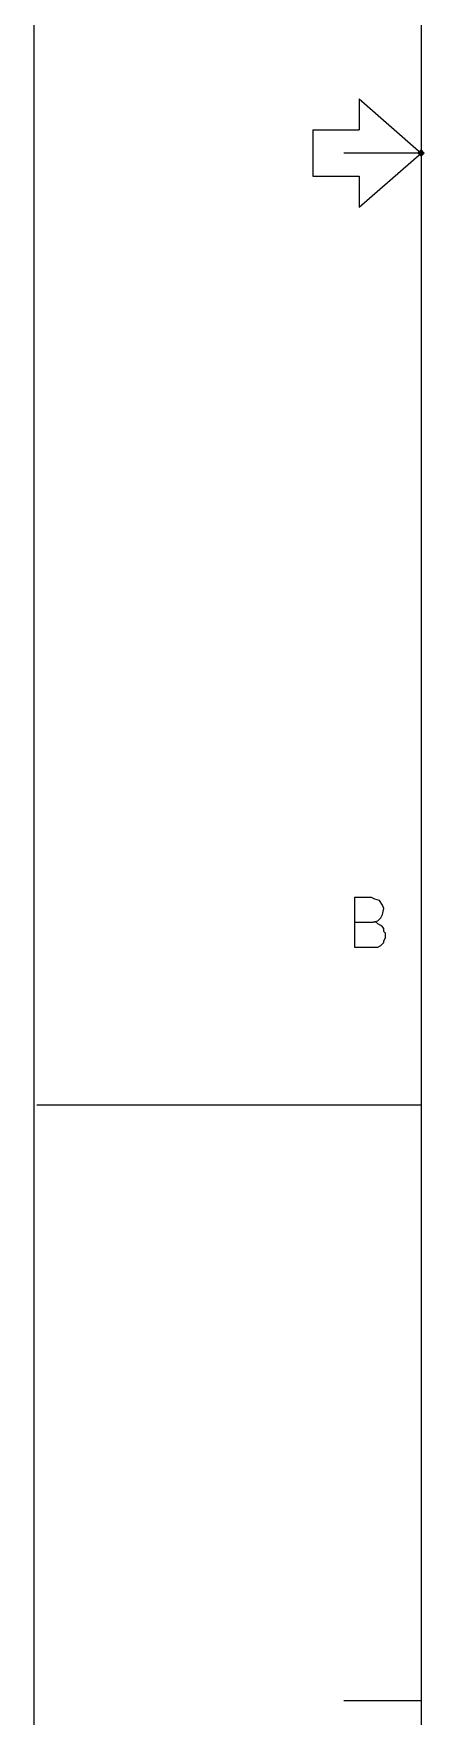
# Paper-space layout 'FOLHA 2' of a CAD drawing. Extents: x 518 to 1126, y -1 to 420.
# Drawn here: x 517.6 to 542.8, y 107.6 to 216.3 of the extents above; entities that cross this region are included whole.
import ezdxf

# ---------------------------------------------------------------- set-up
doc = ezdxf.new("R2010")
doc.units = 0
doc.header["$MEASUREMENT"] = 0
doc.layers.add('GT_1', color=7, linetype='Continuous')

psp = doc.layouts.new('FOLHA 2')

# ---------------------------------------------------------------- linework, layer by layer
at = {"linetype": 'Continuous'}
psp.add_line((517.59, 416.17), (517.59, -1.31), dxfattribs=at)
at = {"layer": 'GT_1', "flags": 128}
for points in [[(542.59, 408.49), (542.59, 8.69)], [(538.59, 212.09), (538.59, 210.09)], [(538.59, 212.09), (542.59, 208.59)], [(535.59, 210.09), (535.59, 207.09), (538.59, 207.09), (538.59, 205.09), (542.59, 208.59)], [(535.59, 210.09), (538.59, 210.09)], [(542.49, 208.69), (542.59, 208.79), (542.79, 208.59), (542.59, 208.39), (542.39, 208.59), (542.49, 208.69)], [(542.59, 208.59), (537.59, 208.59)], [(542.59, 208.69), (542.69, 208.59), (542.59, 208.49), (542.49, 208.59), (542.59, 208.69)], [(538.29, 158.89), (539.49, 158.89), (539.79, 158.99), (539.99, 159.19), (540.09, 159.39), (540.19, 159.79), (540.09, 159.99), (539.89, 160.29), (539.59, 160.39), (539.39, 160.49), (538.29, 160.49), (538.29, 157.29), (539.49, 157.29), (539.69, 157.29), (539.79, 157.29), (539.99, 157.39), (540.09, 157.49), (540.19, 157.59), (540.19, 157.69), (540.29, 157.89), (540.29, 157.99), (540.29, 158.19), (540.19, 158.29), (540.19, 158.49), (540.09, 158.59), (539.99, 158.69), (539.79, 158.79), (539.69, 158.89), (539.49, 158.89)], [(517.79, 147.09), (542.59, 147.09)], [(542.59, 108.59), (537.59, 108.59)]]:
    psp.add_lwpolyline(points, dxfattribs=at)

doc.saveas('drawing.dxf')
